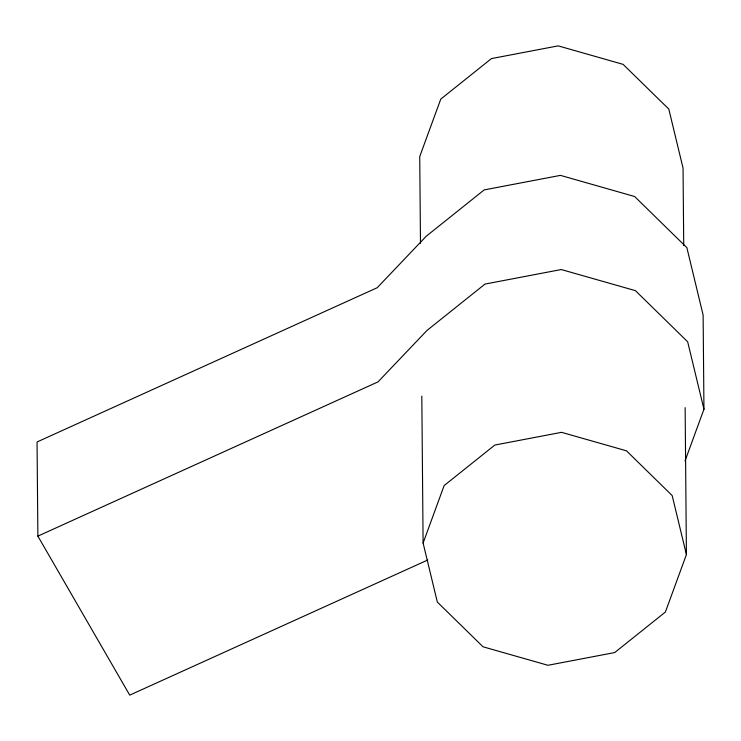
<?xml version="1.0" encoding="UTF-8"?>
<svg xmlns="http://www.w3.org/2000/svg" width="741" height="741" viewBox="0 0 741 741"><rect width="100%" height="100%" fill="white"/><g stroke="black" fill="none" stroke-linecap="round" stroke-linejoin="round"><path stroke-width="1.11" d="M423.102 543.042L444.137 485.577L494.821 445.054L561.558 432.336L626.478 450.824L672.18 495.562L686.416 554.574L665.381 612.047L614.697 652.562L547.96 665.288L483.039 646.8L437.338 602.053L423.102 543.042L421.814 396.092M685.027 460.921L703.95 409.245L703.126 315.092L686.861 247.642L634.629 196.513L560.437 175.376L484.16 189.918L426.242 236.231L377.197 287.73L37.05 441.969L37.874 536.123L129.731 695.132L427.752 560.001M37.874 536.123L378.021 381.884L427.066 330.384L484.985 284.081L561.261 269.539L635.454 290.667L687.676 341.805L703.95 409.245M683.721 245.632L683.045 168.105L668.808 109.094L623.107 64.356L558.186 45.868L491.45 58.585L440.765 99.109L419.73 156.573L420.49 243.354M685.138 407.624L686.416 554.574"/></g></svg>
